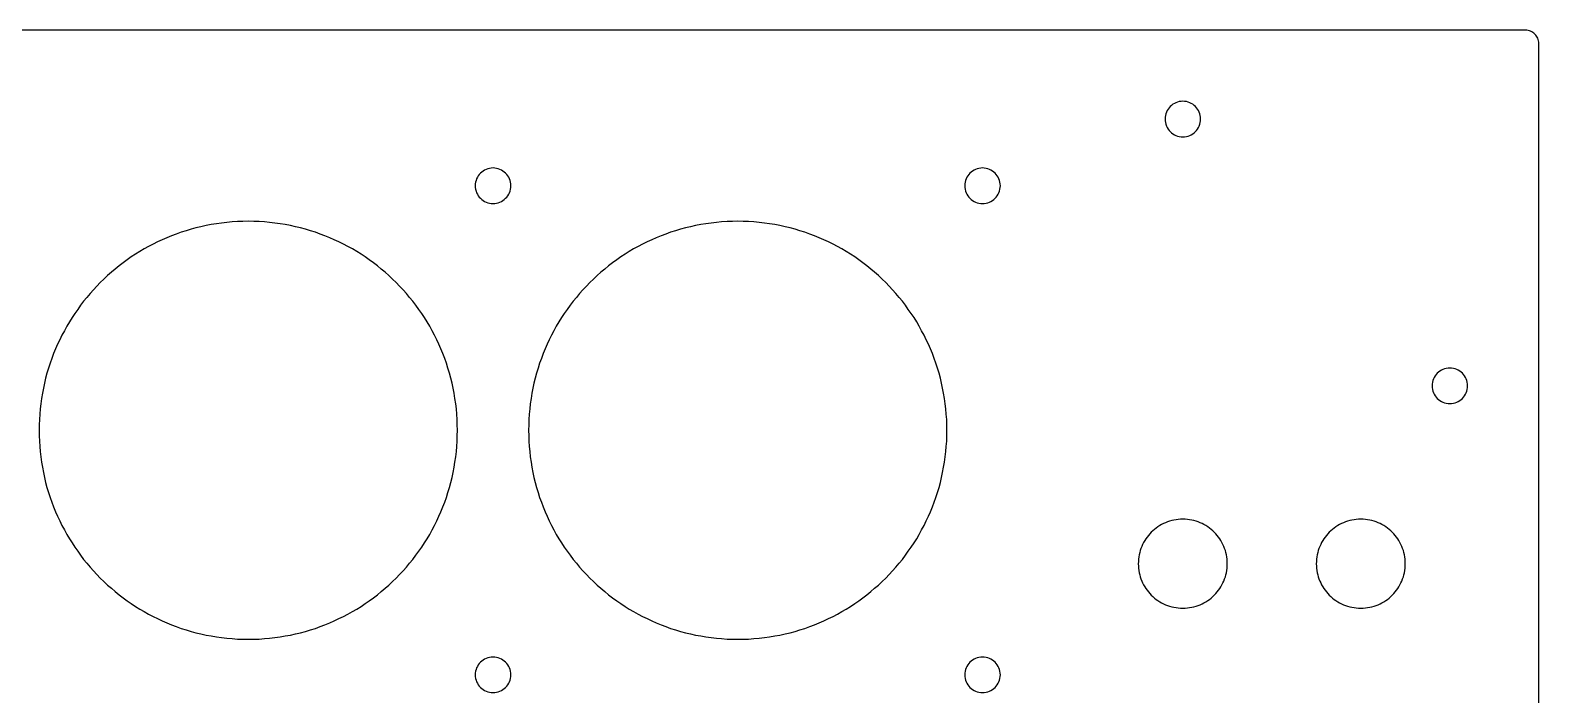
# Model space of a CAD drawing. Extents: x -490 to 490, y -432 to 432.
# Drawn here: x 130.5 to 300, y -92.3 to -17.5 of the extents above; entities that cross this region are included whole.
import ezdxf

# ---------------------------------------------------------------- set-up
doc = ezdxf.new("R2010")
doc.units = 0
doc.layers.get('0').update_dxf_attribs({"linetype": 'CONTINUOUS'})
doc.layers.add('CORTE', color=18, linetype='CONTINUOUS')

msp = doc.modelspace()

# ---------------------------------------------------------------- linework, layer by layer
for points in [[(260, -25.5), (259.8, -25.51), (259.6, -25.54), (259.41, -25.59), (259.22, -25.66), (259.05, -25.74), (258.88, -25.84), (258.73, -25.96), (258.59, -26.09), (258.46, -26.23), (258.34, -26.38), (258.24, -26.55), (258.16, -26.72), (258.09, -26.91), (258.04, -27.1), (258.01, -27.3), (258, -27.5), (258.01, -27.7), (258.04, -27.9), (258.09, -28.09), (258.16, -28.28), (258.24, -28.45), (258.34, -28.62), (258.46, -28.77), (258.59, -28.91), (258.73, -29.04), (258.88, -29.16), (259.05, -29.26), (259.22, -29.34), (259.41, -29.41), (259.6, -29.46), (259.8, -29.49), (260, -29.5), (260.2, -29.49), (260.4, -29.46), (260.59, -29.41), (260.78, -29.34), (260.95, -29.26), (261.12, -29.16), (261.27, -29.04), (261.41, -28.91), (261.54, -28.77), (261.66, -28.62), (261.76, -28.45), (261.84, -28.28), (261.91, -28.09), (261.96, -27.9), (261.99, -27.7), (262, -27.5), (261.99, -27.3), (261.96, -27.1), (261.91, -26.91), (261.84, -26.72), (261.76, -26.55), (261.66, -26.38), (261.54, -26.23), (261.41, -26.09), (261.27, -25.96), (261.12, -25.84), (260.95, -25.74), (260.78, -25.66), (260.59, -25.59), (260.4, -25.54), (260.2, -25.51)], [(290, -55.5), (289.8, -55.51), (289.6, -55.54), (289.41, -55.59), (289.22, -55.66), (289.05, -55.74), (288.88, -55.84), (288.73, -55.96), (288.59, -56.09), (288.46, -56.23), (288.34, -56.38), (288.24, -56.55), (288.16, -56.72), (288.09, -56.91), (288.04, -57.1), (288.01, -57.3), (288, -57.5), (288.01, -57.7), (288.04, -57.9), (288.09, -58.09), (288.16, -58.28), (288.24, -58.45), (288.34, -58.62), (288.46, -58.77), (288.59, -58.91), (288.73, -59.04), (288.88, -59.16), (289.05, -59.26), (289.22, -59.34), (289.41, -59.41), (289.6, -59.46), (289.8, -59.49), (290, -59.5), (290.2, -59.49), (290.4, -59.46), (290.59, -59.41), (290.78, -59.34), (290.95, -59.26), (291.12, -59.16), (291.27, -59.04), (291.41, -58.91), (291.54, -58.77), (291.66, -58.62), (291.76, -58.45), (291.84, -58.28), (291.91, -58.09), (291.96, -57.9), (291.99, -57.7), (292, -57.5), (291.99, -57.3), (291.96, -57.1), (291.91, -56.91), (291.84, -56.72), (291.76, -56.55), (291.66, -56.38), (291.54, -56.23), (291.41, -56.09), (291.27, -55.96), (291.12, -55.84), (290.95, -55.74), (290.78, -55.66), (290.59, -55.59), (290.4, -55.54), (290.2, -55.51)]]:
    msp.add_lwpolyline(points, close=True)
at = {"layer": 'CORTE'}
msp.add_lwpolyline([(300, -216), (300, -19), (299.99, -18.85), (299.97, -18.7), (299.93, -18.55), (299.88, -18.42), (299.82, -18.29), (299.74, -18.16), (299.66, -18.05), (299.56, -17.94), (299.45, -17.84), (299.34, -17.76), (299.21, -17.68), (299.08, -17.62), (298.95, -17.57), (298.8, -17.53), (298.65, -17.51), (298.5, -17.5), (-298.5, -17.5)], dxfattribs=at)
for points in [[(182.5, -33), (182.3, -33.01), (182.1, -33.04), (181.91, -33.09), (181.72, -33.16), (181.55, -33.24), (181.38, -33.34), (181.23, -33.46), (181.09, -33.59), (180.96, -33.73), (180.84, -33.88), (180.74, -34.05), (180.66, -34.22), (180.59, -34.41), (180.54, -34.6), (180.51, -34.8), (180.5, -35), (180.51, -35.2), (180.54, -35.4), (180.59, -35.59), (180.66, -35.78), (180.74, -35.95), (180.84, -36.12), (180.96, -36.27), (181.09, -36.41), (181.23, -36.54), (181.38, -36.66), (181.55, -36.76), (181.72, -36.84), (181.91, -36.91), (182.1, -36.96), (182.3, -36.99), (182.5, -37), (182.7, -36.99), (182.9, -36.96), (183.09, -36.91), (183.28, -36.84), (183.45, -36.76), (183.62, -36.66), (183.77, -36.54), (183.91, -36.41), (184.04, -36.27), (184.16, -36.12), (184.26, -35.95), (184.34, -35.78), (184.41, -35.59), (184.46, -35.4), (184.49, -35.2), (184.5, -35), (184.49, -34.8), (184.46, -34.6), (184.41, -34.41), (184.34, -34.22), (184.26, -34.05), (184.16, -33.88), (184.04, -33.73), (183.91, -33.59), (183.77, -33.46), (183.62, -33.34), (183.45, -33.24), (183.28, -33.16), (183.09, -33.09), (182.9, -33.04), (182.7, -33.01)], [(237.5, -33), (237.3, -33.01), (237.1, -33.04), (236.91, -33.09), (236.72, -33.16), (236.55, -33.24), (236.38, -33.34), (236.23, -33.46), (236.09, -33.59), (235.96, -33.73), (235.84, -33.88), (235.74, -34.05), (235.66, -34.22), (235.59, -34.41), (235.54, -34.6), (235.51, -34.8), (235.5, -35), (235.51, -35.2), (235.54, -35.4), (235.59, -35.59), (235.66, -35.78), (235.74, -35.95), (235.84, -36.12), (235.96, -36.27), (236.09, -36.41), (236.23, -36.54), (236.38, -36.66), (236.55, -36.76), (236.72, -36.84), (236.91, -36.91), (237.1, -36.96), (237.3, -36.99), (237.5, -37), (237.7, -36.99), (237.9, -36.96), (238.09, -36.91), (238.28, -36.84), (238.45, -36.76), (238.62, -36.66), (238.77, -36.54), (238.91, -36.41), (239.04, -36.27), (239.16, -36.12), (239.26, -35.95), (239.34, -35.78), (239.41, -35.59), (239.46, -35.4), (239.49, -35.2), (239.5, -35), (239.49, -34.8), (239.46, -34.6), (239.41, -34.41), (239.34, -34.22), (239.26, -34.05), (239.16, -33.88), (239.04, -33.73), (238.91, -33.59), (238.77, -33.46), (238.62, -33.34), (238.45, -33.24), (238.28, -33.16), (238.09, -33.09), (237.9, -33.04), (237.7, -33.01)], [(155, -39), (154.39, -39.01), (153.79, -39.03), (153.19, -39.07), (152.6, -39.12), (152.01, -39.19), (151.42, -39.27), (150.84, -39.37), (150.26, -39.48), (149.69, -39.6), (149.13, -39.74), (148.57, -39.89), (148.01, -40.06), (147.46, -40.23), (146.92, -40.43), (146.38, -40.63), (145.85, -40.85), (145.33, -41.08), (144.81, -41.32), (144.3, -41.57), (143.8, -41.84), (143.3, -42.11), (142.81, -42.4), (142.33, -42.7), (141.86, -43.01), (141.4, -43.34), (140.94, -43.67), (140.49, -44.01), (140.05, -44.37), (139.62, -44.73), (139.2, -45.1), (138.79, -45.49), (138.38, -45.88), (137.99, -46.29), (137.6, -46.7), (137.23, -47.12), (136.87, -47.55), (136.51, -47.99), (136.17, -48.44), (135.84, -48.9), (135.51, -49.36), (135.2, -49.83), (134.9, -50.31), (134.61, -50.8), (134.34, -51.3), (134.07, -51.8), (133.82, -52.31), (133.58, -52.83), (133.35, -53.35), (133.13, -53.88), (132.93, -54.42), (132.73, -54.96), (132.56, -55.51), (132.39, -56.07), (132.24, -56.63), (132.1, -57.19), (131.98, -57.76), (131.87, -58.34), (131.77, -58.92), (131.69, -59.51), (131.62, -60.1), (131.57, -60.69), (131.53, -61.29), (131.51, -61.89), (131.5, -62.5), (131.51, -63.11), (131.53, -63.71), (131.57, -64.31), (131.62, -64.9), (131.69, -65.49), (131.77, -66.08), (131.87, -66.66), (131.98, -67.24), (132.1, -67.81), (132.24, -68.37), (132.39, -68.93), (132.56, -69.49), (132.73, -70.04), (132.93, -70.58), (133.13, -71.12), (133.35, -71.65), (133.58, -72.17), (133.82, -72.69), (134.07, -73.2), (134.34, -73.7), (134.61, -74.2), (134.9, -74.69), (135.2, -75.17), (135.51, -75.64), (135.84, -76.1), (136.17, -76.56), (136.51, -77.01), (136.87, -77.45), (137.23, -77.88), (137.6, -78.3), (137.99, -78.71), (138.38, -79.12), (138.79, -79.51), (139.2, -79.9), (139.62, -80.27), (140.05, -80.63), (140.49, -80.99), (140.94, -81.33), (141.4, -81.66), (141.86, -81.99), (142.33, -82.3), (142.81, -82.6), (143.3, -82.89), (143.8, -83.16), (144.3, -83.43), (144.81, -83.68), (145.33, -83.92), (145.85, -84.15), (146.38, -84.37), (146.92, -84.57), (147.46, -84.77), (148.01, -84.94), (148.57, -85.11), (149.13, -85.26), (149.69, -85.4), (150.26, -85.52), (150.84, -85.63), (151.42, -85.73), (152.01, -85.81), (152.6, -85.88), (153.19, -85.93), (153.79, -85.97), (154.39, -85.99), (155, -86), (155.61, -85.99), (156.21, -85.97), (156.81, -85.93), (157.4, -85.88), (157.99, -85.81), (158.58, -85.73), (159.16, -85.63), (159.74, -85.52), (160.31, -85.4), (160.87, -85.26), (161.43, -85.11), (161.99, -84.94), (162.54, -84.77), (163.08, -84.57), (163.62, -84.37), (164.15, -84.15), (164.67, -83.92), (165.19, -83.68), (165.7, -83.43), (166.2, -83.16), (166.7, -82.89), (167.19, -82.6), (167.67, -82.3), (168.14, -81.99), (168.6, -81.66), (169.06, -81.33), (169.51, -80.99), (169.95, -80.63), (170.38, -80.27), (170.8, -79.9), (171.21, -79.51), (171.62, -79.12), (172.01, -78.71), (172.4, -78.3), (172.77, -77.88), (173.13, -77.45), (173.49, -77.01), (173.83, -76.56), (174.16, -76.1), (174.49, -75.64), (174.8, -75.17), (175.1, -74.69), (175.39, -74.2), (175.66, -73.7), (175.93, -73.2), (176.18, -72.69), (176.42, -72.17), (176.65, -71.65), (176.87, -71.12), (177.07, -70.58), (177.27, -70.04), (177.44, -69.49), (177.61, -68.93), (177.76, -68.37), (177.9, -67.81), (178.02, -67.24), (178.13, -66.66), (178.23, -66.08), (178.31, -65.49), (178.38, -64.9), (178.43, -64.31), (178.47, -63.71), (178.49, -63.11), (178.5, -62.5), (178.49, -61.89), (178.47, -61.29), (178.43, -60.69), (178.38, -60.1), (178.31, -59.51), (178.23, -58.92), (178.13, -58.34), (178.02, -57.76), (177.9, -57.19), (177.76, -56.63), (177.61, -56.07), (177.44, -55.51), (177.27, -54.96), (177.07, -54.42), (176.87, -53.88), (176.65, -53.35), (176.42, -52.83), (176.18, -52.31), (175.93, -51.8), (175.66, -51.3), (175.39, -50.8), (175.1, -50.31), (174.8, -49.83), (174.49, -49.36), (174.16, -48.9), (173.83, -48.44), (173.49, -47.99), (173.13, -47.55), (172.77, -47.12), (172.4, -46.7), (172.01, -46.29), (171.62, -45.88), (171.21, -45.49), (170.8, -45.1), (170.38, -44.73), (169.95, -44.37), (169.51, -44.01), (169.06, -43.67), (168.6, -43.34), (168.14, -43.01), (167.67, -42.7), (167.19, -42.4), (166.7, -42.11), (166.2, -41.84), (165.7, -41.57), (165.19, -41.32), (164.67, -41.08), (164.15, -40.85), (163.62, -40.63), (163.08, -40.43), (162.54, -40.23), (161.99, -40.06), (161.43, -39.89), (160.87, -39.74), (160.31, -39.6), (159.74, -39.48), (159.16, -39.37), (158.58, -39.27), (157.99, -39.19), (157.4, -39.12), (156.81, -39.07), (156.21, -39.03), (155.61, -39.01)], [(210, -39), (209.39, -39.01), (208.79, -39.03), (208.19, -39.07), (207.6, -39.12), (207.01, -39.19), (206.42, -39.27), (205.84, -39.37), (205.26, -39.48), (204.69, -39.6), (204.13, -39.74), (203.57, -39.89), (203.01, -40.06), (202.46, -40.23), (201.92, -40.43), (201.38, -40.63), (200.85, -40.85), (200.33, -41.08), (199.81, -41.32), (199.3, -41.57), (198.8, -41.84), (198.3, -42.11), (197.81, -42.4), (197.33, -42.7), (196.86, -43.01), (196.4, -43.34), (195.94, -43.67), (195.49, -44.01), (195.05, -44.37), (194.62, -44.73), (194.2, -45.1), (193.79, -45.49), (193.38, -45.88), (192.99, -46.29), (192.6, -46.7), (192.23, -47.12), (191.87, -47.55), (191.51, -47.99), (191.17, -48.44), (190.84, -48.9), (190.51, -49.36), (190.2, -49.83), (189.9, -50.31), (189.61, -50.8), (189.34, -51.3), (189.07, -51.8), (188.82, -52.31), (188.58, -52.83), (188.35, -53.35), (188.13, -53.88), (187.93, -54.42), (187.73, -54.96), (187.56, -55.51), (187.39, -56.07), (187.24, -56.63), (187.1, -57.19), (186.98, -57.76), (186.87, -58.34), (186.77, -58.92), (186.69, -59.51), (186.62, -60.1), (186.57, -60.69), (186.53, -61.29), (186.51, -61.89), (186.5, -62.5), (186.51, -63.11), (186.53, -63.71), (186.57, -64.31), (186.62, -64.9), (186.69, -65.49), (186.77, -66.08), (186.87, -66.66), (186.98, -67.24), (187.1, -67.81), (187.24, -68.37), (187.39, -68.93), (187.56, -69.49), (187.73, -70.04), (187.93, -70.58), (188.13, -71.12), (188.35, -71.65), (188.58, -72.17), (188.82, -72.69), (189.07, -73.2), (189.34, -73.7), (189.61, -74.2), (189.9, -74.69), (190.2, -75.17), (190.51, -75.64), (190.84, -76.1), (191.17, -76.56), (191.51, -77.01), (191.87, -77.45), (192.23, -77.88), (192.6, -78.3), (192.99, -78.71), (193.38, -79.12), (193.79, -79.51), (194.2, -79.9), (194.62, -80.27), (195.05, -80.63), (195.49, -80.99), (195.94, -81.33), (196.4, -81.66), (196.86, -81.99), (197.33, -82.3), (197.81, -82.6), (198.3, -82.89), (198.8, -83.16), (199.3, -83.43), (199.81, -83.68), (200.33, -83.92), (200.85, -84.15), (201.38, -84.37), (201.92, -84.57), (202.46, -84.77), (203.01, -84.94), (203.57, -85.11), (204.13, -85.26), (204.69, -85.4), (205.26, -85.52), (205.84, -85.63), (206.42, -85.73), (207.01, -85.81), (207.6, -85.88), (208.19, -85.93), (208.79, -85.97), (209.39, -85.99), (210, -86), (210.61, -85.99), (211.21, -85.97), (211.81, -85.93), (212.4, -85.88), (212.99, -85.81), (213.58, -85.73), (214.16, -85.63), (214.74, -85.52), (215.31, -85.4), (215.87, -85.26), (216.43, -85.11), (216.99, -84.94), (217.54, -84.77), (218.08, -84.57), (218.62, -84.37), (219.15, -84.15), (219.67, -83.92), (220.19, -83.68), (220.7, -83.43), (221.2, -83.16), (221.7, -82.89), (222.19, -82.6), (222.67, -82.3), (223.14, -81.99), (223.6, -81.66), (224.06, -81.33), (224.51, -80.99), (224.95, -80.63), (225.38, -80.27), (225.8, -79.9), (226.21, -79.51), (226.62, -79.12), (227.01, -78.71), (227.4, -78.3), (227.77, -77.88), (228.13, -77.45), (228.49, -77.01), (228.83, -76.56), (229.16, -76.1), (229.49, -75.64), (229.8, -75.17), (230.1, -74.69), (230.39, -74.2), (230.66, -73.7), (230.93, -73.2), (231.18, -72.69), (231.42, -72.17), (231.65, -71.65), (231.87, -71.12), (232.07, -70.58), (232.27, -70.04), (232.44, -69.49), (232.61, -68.93), (232.76, -68.37), (232.9, -67.81), (233.02, -67.24), (233.13, -66.66), (233.23, -66.08), (233.31, -65.49), (233.38, -64.9), (233.43, -64.31), (233.47, -63.71), (233.49, -63.11), (233.5, -62.5), (233.49, -61.89), (233.47, -61.29), (233.43, -60.69), (233.38, -60.1), (233.31, -59.51), (233.23, -58.92), (233.13, -58.34), (233.02, -57.76), (232.9, -57.19), (232.76, -56.63), (232.61, -56.07), (232.44, -55.51), (232.27, -54.96), (232.07, -54.42), (231.87, -53.88), (231.65, -53.35), (231.42, -52.83), (231.18, -52.31), (230.93, -51.8), (230.66, -51.3), (230.39, -50.8), (230.1, -50.31), (229.8, -49.83), (229.49, -49.36), (229.16, -48.9), (228.83, -48.44), (228.49, -47.99), (228.13, -47.55), (227.77, -47.12), (227.4, -46.7), (227.01, -46.29), (226.62, -45.88), (226.21, -45.49), (225.8, -45.1), (225.38, -44.73), (224.95, -44.37), (224.51, -44.01), (224.06, -43.67), (223.6, -43.34), (223.14, -43.01), (222.67, -42.7), (222.19, -42.4), (221.7, -42.11), (221.2, -41.84), (220.7, -41.57), (220.19, -41.32), (219.67, -41.08), (219.15, -40.85), (218.62, -40.63), (218.08, -40.43), (217.54, -40.23), (216.99, -40.06), (216.43, -39.89), (215.87, -39.74), (215.31, -39.6), (214.74, -39.48), (214.16, -39.37), (213.58, -39.27), (212.99, -39.19), (212.4, -39.12), (211.81, -39.07), (211.21, -39.03), (210.61, -39.01)], [(260, -72.5), (259.74, -72.51), (259.49, -72.53), (259.24, -72.56), (258.99, -72.6), (258.75, -72.66), (258.51, -72.72), (258.28, -72.8), (258.05, -72.89), (257.83, -72.99), (257.62, -73.1), (257.41, -73.22), (257.2, -73.35), (257.01, -73.49), (256.82, -73.64), (256.64, -73.8), (256.46, -73.96), (256.3, -74.14), (256.14, -74.32), (255.99, -74.51), (255.85, -74.7), (255.72, -74.91), (255.6, -75.12), (255.49, -75.33), (255.39, -75.55), (255.3, -75.78), (255.22, -76.01), (255.16, -76.25), (255.1, -76.49), (255.06, -76.74), (255.03, -76.99), (255.01, -77.24), (255, -77.5), (255.01, -77.76), (255.03, -78.01), (255.06, -78.26), (255.1, -78.51), (255.16, -78.75), (255.22, -78.99), (255.3, -79.22), (255.39, -79.45), (255.49, -79.67), (255.6, -79.88), (255.72, -80.09), (255.85, -80.3), (255.99, -80.49), (256.14, -80.68), (256.3, -80.86), (256.46, -81.04), (256.64, -81.2), (256.82, -81.36), (257.01, -81.51), (257.2, -81.65), (257.41, -81.78), (257.62, -81.9), (257.83, -82.01), (258.05, -82.11), (258.28, -82.2), (258.51, -82.28), (258.75, -82.34), (258.99, -82.4), (259.24, -82.44), (259.49, -82.47), (259.74, -82.49), (260, -82.5), (260.26, -82.49), (260.51, -82.47), (260.76, -82.44), (261.01, -82.4), (261.25, -82.34), (261.49, -82.28), (261.72, -82.2), (261.95, -82.11), (262.17, -82.01), (262.38, -81.9), (262.59, -81.78), (262.8, -81.65), (262.99, -81.51), (263.18, -81.36), (263.36, -81.2), (263.54, -81.04), (263.7, -80.86), (263.86, -80.68), (264.01, -80.49), (264.15, -80.3), (264.28, -80.09), (264.4, -79.88), (264.51, -79.67), (264.61, -79.45), (264.7, -79.22), (264.78, -78.99), (264.84, -78.75), (264.9, -78.51), (264.94, -78.26), (264.97, -78.01), (264.99, -77.76), (265, -77.5), (264.99, -77.24), (264.97, -76.99), (264.94, -76.74), (264.9, -76.49), (264.84, -76.25), (264.78, -76.01), (264.7, -75.78), (264.61, -75.55), (264.51, -75.33), (264.4, -75.12), (264.28, -74.91), (264.15, -74.7), (264.01, -74.51), (263.86, -74.32), (263.7, -74.14), (263.54, -73.96), (263.36, -73.8), (263.18, -73.64), (262.99, -73.49), (262.8, -73.35), (262.59, -73.22), (262.38, -73.1), (262.17, -72.99), (261.95, -72.89), (261.72, -72.8), (261.49, -72.72), (261.25, -72.66), (261.01, -72.6), (260.76, -72.56), (260.51, -72.53), (260.26, -72.51)], [(280, -72.5), (279.74, -72.51), (279.49, -72.53), (279.24, -72.56), (278.99, -72.6), (278.75, -72.66), (278.51, -72.72), (278.28, -72.8), (278.05, -72.89), (277.83, -72.99), (277.62, -73.1), (277.41, -73.22), (277.2, -73.35), (277.01, -73.49), (276.82, -73.64), (276.64, -73.8), (276.46, -73.96), (276.3, -74.14), (276.14, -74.32), (275.99, -74.51), (275.85, -74.7), (275.72, -74.91), (275.6, -75.12), (275.49, -75.33), (275.39, -75.55), (275.3, -75.78), (275.22, -76.01), (275.16, -76.25), (275.1, -76.49), (275.06, -76.74), (275.03, -76.99), (275.01, -77.24), (275, -77.5), (275.01, -77.76), (275.03, -78.01), (275.06, -78.26), (275.1, -78.51), (275.16, -78.75), (275.22, -78.99), (275.3, -79.22), (275.39, -79.45), (275.49, -79.67), (275.6, -79.88), (275.72, -80.09), (275.85, -80.3), (275.99, -80.49), (276.14, -80.68), (276.3, -80.86), (276.46, -81.04), (276.64, -81.2), (276.82, -81.36), (277.01, -81.51), (277.2, -81.65), (277.41, -81.78), (277.62, -81.9), (277.83, -82.01), (278.05, -82.11), (278.28, -82.2), (278.51, -82.28), (278.75, -82.34), (278.99, -82.4), (279.24, -82.44), (279.49, -82.47), (279.74, -82.49), (280, -82.5), (280.26, -82.49), (280.51, -82.47), (280.76, -82.44), (281.01, -82.4), (281.25, -82.34), (281.49, -82.28), (281.72, -82.2), (281.95, -82.11), (282.17, -82.01), (282.38, -81.9), (282.59, -81.78), (282.8, -81.65), (282.99, -81.51), (283.18, -81.36), (283.36, -81.2), (283.54, -81.04), (283.7, -80.86), (283.86, -80.68), (284.01, -80.49), (284.15, -80.3), (284.28, -80.09), (284.4, -79.88), (284.51, -79.67), (284.61, -79.45), (284.7, -79.22), (284.78, -78.99), (284.84, -78.75), (284.9, -78.51), (284.94, -78.26), (284.97, -78.01), (284.99, -77.76), (285, -77.5), (284.99, -77.24), (284.97, -76.99), (284.94, -76.74), (284.9, -76.49), (284.84, -76.25), (284.78, -76.01), (284.7, -75.78), (284.61, -75.55), (284.51, -75.33), (284.4, -75.12), (284.28, -74.91), (284.15, -74.7), (284.01, -74.51), (283.86, -74.32), (283.7, -74.14), (283.54, -73.96), (283.36, -73.8), (283.18, -73.64), (282.99, -73.49), (282.8, -73.35), (282.59, -73.22), (282.38, -73.1), (282.17, -72.99), (281.95, -72.89), (281.72, -72.8), (281.49, -72.72), (281.25, -72.66), (281.01, -72.6), (280.76, -72.56), (280.51, -72.53), (280.26, -72.51)], [(182.5, -88), (182.3, -88.01), (182.1, -88.04), (181.91, -88.09), (181.72, -88.16), (181.55, -88.24), (181.38, -88.34), (181.23, -88.46), (181.09, -88.59), (180.96, -88.73), (180.84, -88.88), (180.74, -89.05), (180.66, -89.22), (180.59, -89.41), (180.54, -89.6), (180.51, -89.8), (180.5, -90), (180.51, -90.2), (180.54, -90.4), (180.59, -90.59), (180.66, -90.78), (180.74, -90.95), (180.84, -91.12), (180.96, -91.27), (181.09, -91.41), (181.23, -91.54), (181.38, -91.66), (181.55, -91.76), (181.72, -91.84), (181.91, -91.91), (182.1, -91.96), (182.3, -91.99), (182.5, -92), (182.7, -91.99), (182.9, -91.96), (183.09, -91.91), (183.28, -91.84), (183.45, -91.76), (183.62, -91.66), (183.77, -91.54), (183.91, -91.41), (184.04, -91.27), (184.16, -91.12), (184.26, -90.95), (184.34, -90.78), (184.41, -90.59), (184.46, -90.4), (184.49, -90.2), (184.5, -90), (184.49, -89.8), (184.46, -89.6), (184.41, -89.41), (184.34, -89.22), (184.26, -89.05), (184.16, -88.88), (184.04, -88.73), (183.91, -88.59), (183.77, -88.46), (183.62, -88.34), (183.45, -88.24), (183.28, -88.16), (183.09, -88.09), (182.9, -88.04), (182.7, -88.01)], [(237.5, -88), (237.3, -88.01), (237.1, -88.04), (236.91, -88.09), (236.72, -88.16), (236.55, -88.24), (236.38, -88.34), (236.23, -88.46), (236.09, -88.59), (235.96, -88.73), (235.84, -88.88), (235.74, -89.05), (235.66, -89.22), (235.59, -89.41), (235.54, -89.6), (235.51, -89.8), (235.5, -90), (235.51, -90.2), (235.54, -90.4), (235.59, -90.59), (235.66, -90.78), (235.74, -90.95), (235.84, -91.12), (235.96, -91.27), (236.09, -91.41), (236.23, -91.54), (236.38, -91.66), (236.55, -91.76), (236.72, -91.84), (236.91, -91.91), (237.1, -91.96), (237.3, -91.99), (237.5, -92), (237.7, -91.99), (237.9, -91.96), (238.09, -91.91), (238.28, -91.84), (238.45, -91.76), (238.62, -91.66), (238.77, -91.54), (238.91, -91.41), (239.04, -91.27), (239.16, -91.12), (239.26, -90.95), (239.34, -90.78), (239.41, -90.59), (239.46, -90.4), (239.49, -90.2), (239.5, -90), (239.49, -89.8), (239.46, -89.6), (239.41, -89.41), (239.34, -89.22), (239.26, -89.05), (239.16, -88.88), (239.04, -88.73), (238.91, -88.59), (238.77, -88.46), (238.62, -88.34), (238.45, -88.24), (238.28, -88.16), (238.09, -88.09), (237.9, -88.04), (237.7, -88.01)]]:
    msp.add_lwpolyline(points, close=True, dxfattribs=at)

doc.saveas('drawing.dxf')
